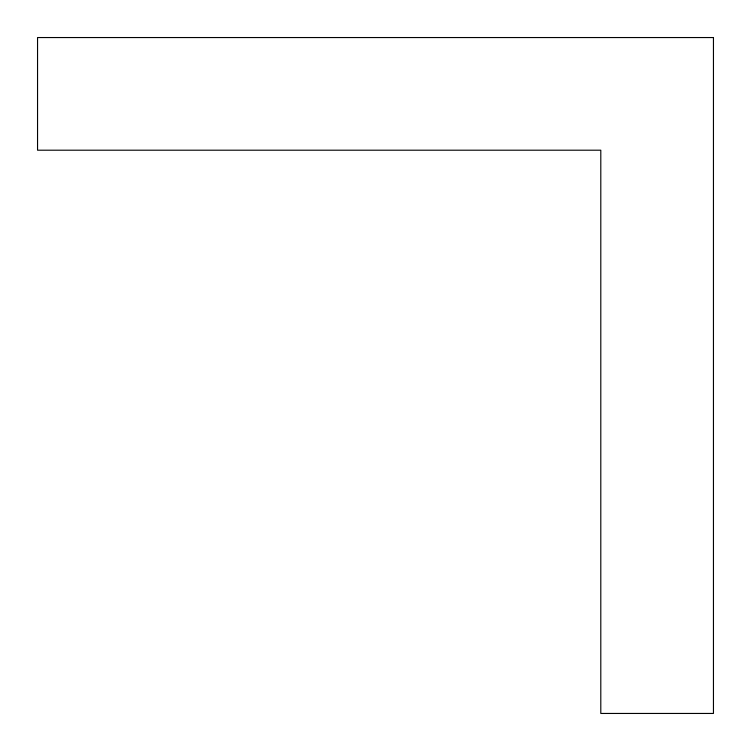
<?xml version="1.0" encoding="UTF-8"?>
<svg xmlns="http://www.w3.org/2000/svg" width="751" height="751" viewBox="0 0 751 751"><rect width="100%" height="100%" fill="white"/><g stroke="black" fill="none" stroke-linecap="round" stroke-linejoin="round"><path stroke-width="1.13" d="M713.45 37.55L37.55 37.55L37.55 150.2L600.8 150.2L600.8 713.45L713.45 713.45L713.45 37.55"/></g></svg>
